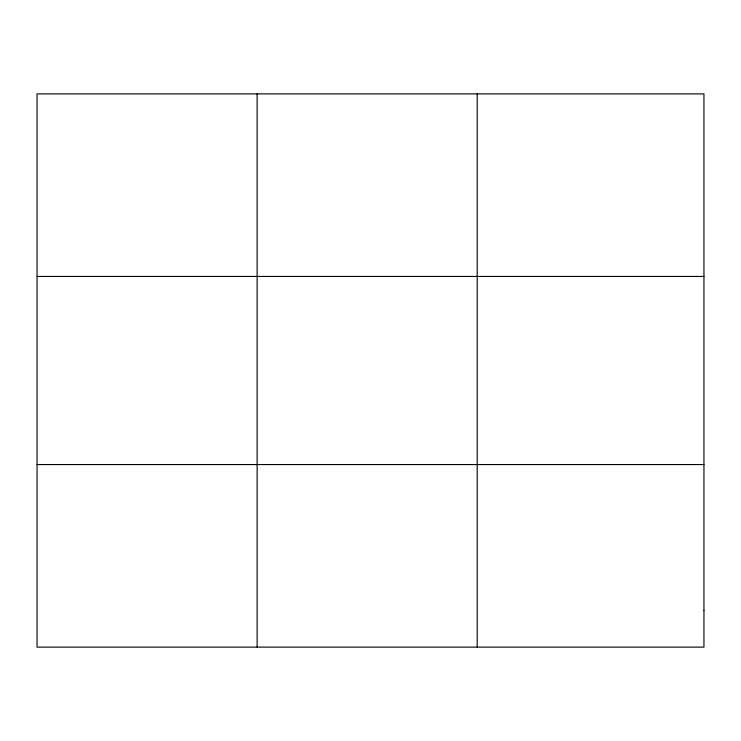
<?xml version="1.0" encoding="UTF-8"?>
<svg xmlns="http://www.w3.org/2000/svg" width="741" height="741" viewBox="0 0 741 741"><rect width="100%" height="100%" fill="white"/><g stroke="black" fill="none" stroke-linecap="round" stroke-linejoin="round"><path stroke-width="1.11" d="M257.127 93.875L257.127 647.125M477.204 93.875L477.204 647.125M37.05 276.449L703.95 276.449M37.05 464.551L703.95 464.551M703.95 610.612L703.95 647.125L37.05 647.125L37.05 93.875L703.95 93.875L703.95 610.612"/></g></svg>
